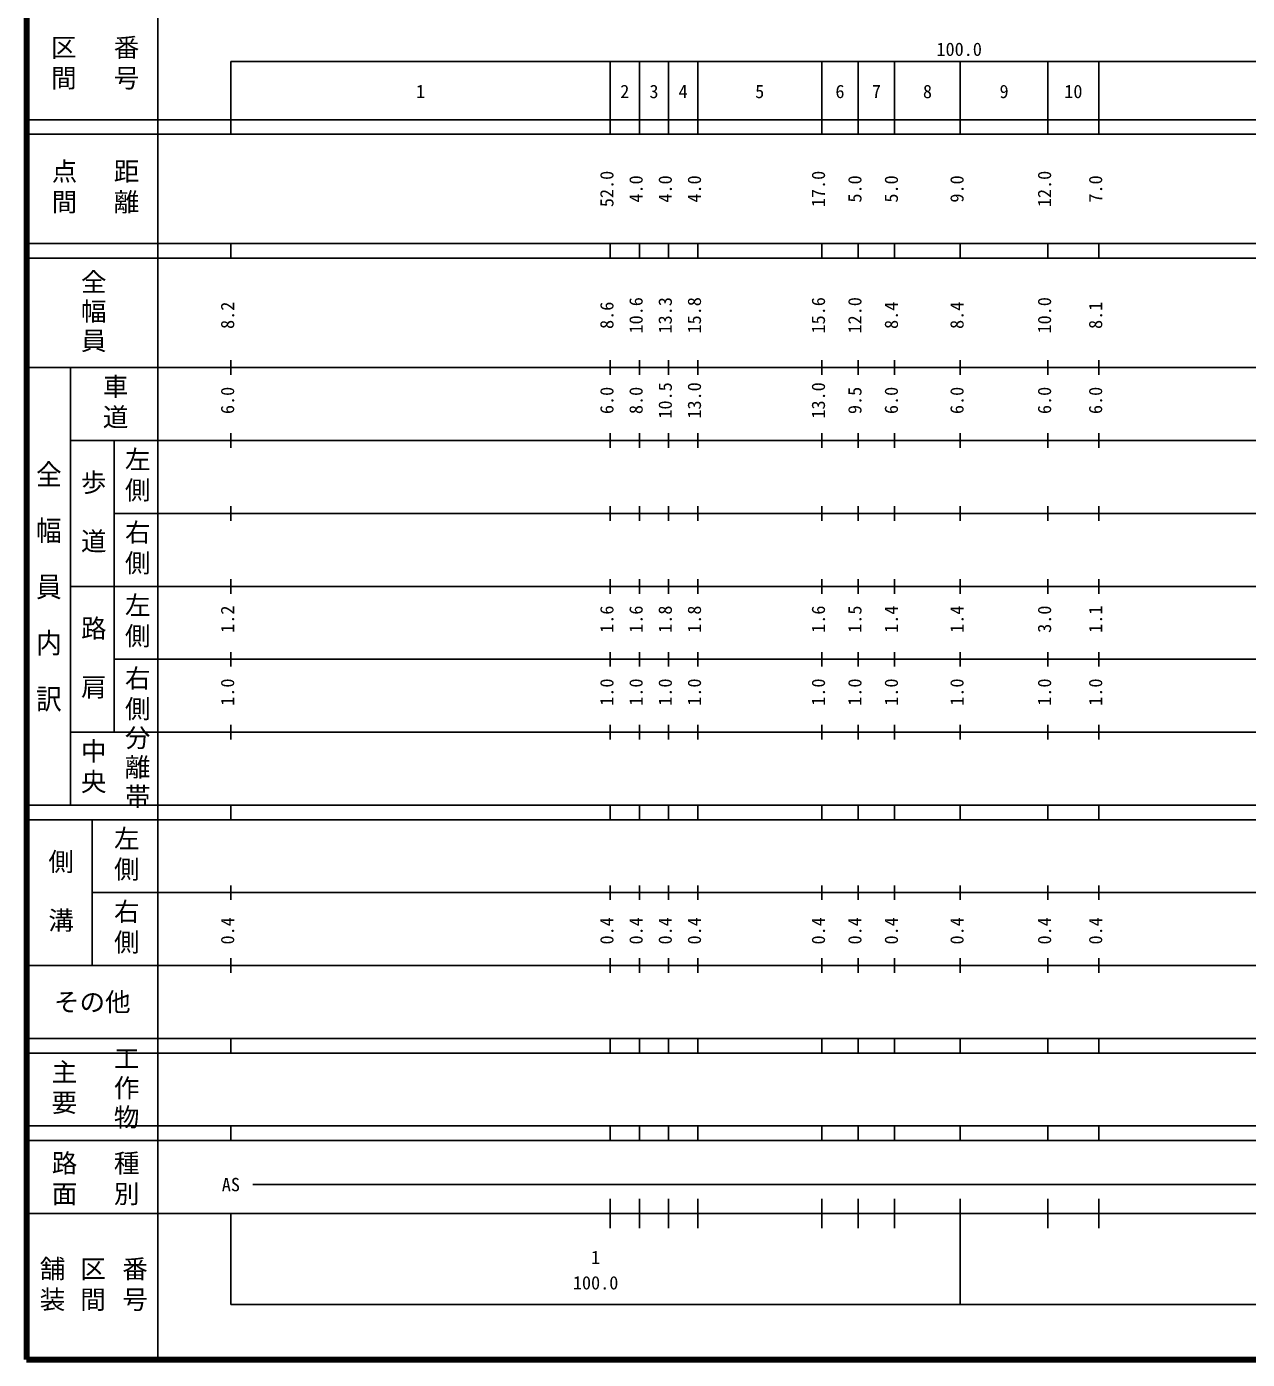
# Model space of a CAD drawing. Units: millimetres on the paper, enlarged 1000 times. Extents: x 40000 to 680000, y 20000 to 380000.
# Drawn here: x 40000 to 207350, y 20000 to 202759 of the extents above; entities that cross this region are included whole.
import ezdxf
from ezdxf.enums import TextEntityAlignment as Align

# ---------------------------------------------------------------- set-up
doc = ezdxf.new("R2010")
doc.units = ezdxf.units.MM
doc.header["$LTSCALE"] = 1000
doc.layers.add('M-TTL', color=2, linetype='Continuous', lineweight=140)
doc.layers.add('M-TTL-BAND', color=7, linetype='Continuous', lineweight=25)
doc.styles.add('@ＭＳ ゴシック', font='')
doc.styles.add('ＭＳ ゴシック', font='')
doc.styles.get('@ＭＳ ゴシック').set_extended_font_data('@MS Gothic')
doc.styles.get('ＭＳ ゴシック').set_extended_font_data('MS Gothic')

msp = doc.modelspace()

# ---------------------------------------------------------------- linework, layer by layer
at = {"layer": 'M-TTL'}
for p, q in [((40000, 380000), (40000, 20000)), ((40000, 20000), (680000, 20000))]:
    msp.add_line(p, q, dxfattribs=at)
at = {"layer": 'M-TTL-BAND'}
for p, q in [((58000, 370000), (58000, 20000)), ((68000, 198000), (579000, 198000)), ((68000, 198000), (68000, 188000)), ((120000, 188000), (120000, 198000)), ((124000, 188000), (124000, 198000)), ((128000, 188000), (128000, 198000)), ((132000, 188000), (132000, 198000)), ((149000, 188000), (149000, 198000)), ((154000, 188000), (154000, 198000)), ((159000, 188000), (159000, 198000)), ((168000, 188000), (168000, 198000)), ((180000, 188000), (180000, 198000)), ((187000, 188000), (187000, 198000)), ((40000, 190000), (579000, 190000)), ((40000, 188000), (579000, 188000)), ((40000, 173000), (579000, 173000)), ((68000, 171000), (68000, 173000)), ((120000, 171000), (120000, 173000)), ((124000, 171000), (124000, 173000)), ((128000, 171000), (128000, 173000)), ((132000, 171000), (132000, 173000)), ((149000, 171000), (149000, 173000)), ((154000, 171000), (154000, 173000)), ((159000, 171000), (159000, 173000)), ((168000, 171000), (168000, 173000)), ((180000, 171000), (180000, 173000)), ((187000, 171000), (187000, 173000)), ((40000, 171000), (579000, 171000)), ((40000, 156000), (579000, 156000)), ((46000, 96000), (46000, 156000)), ((68000, 155000), (68000, 157000)), ((120000, 155000), (120000, 157000)), ((124000, 155000), (124000, 157000)), ((128000, 155000), (128000, 157000)), ((132000, 155000), (132000, 157000)), ((149000, 155000), (149000, 157000)), ((154000, 155000), (154000, 157000)), ((159000, 155000), (159000, 157000)), ((168000, 155000), (168000, 157000)), ((180000, 155000), (180000, 157000)), ((187000, 155000), (187000, 157000)), ((68000, 145000), (68000, 147000)), ((120000, 145000), (120000, 147000)), ((124000, 145000), (124000, 147000)), ((128000, 145000), (128000, 147000)), ((132000, 145000), (132000, 147000)), ((149000, 145000), (149000, 147000)), ((154000, 145000), (154000, 147000)), ((159000, 145000), (159000, 147000)), ((168000, 145000), (168000, 147000)), ((180000, 145000), (180000, 147000)), ((187000, 145000), (187000, 147000)), ((46000, 146000), (579000, 146000)), ((52000, 146000), (52000, 106000)), ((52000, 136000), (579000, 136000)), ((68000, 135000), (68000, 137000)), ((120000, 135000), (120000, 137000)), ((124000, 135000), (124000, 137000)), ((128000, 135000), (128000, 137000)), ((132000, 135000), (132000, 137000)), ((149000, 135000), (149000, 137000)), ((154000, 135000), (154000, 137000)), ((159000, 135000), (159000, 137000)), ((168000, 135000), (168000, 137000)), ((180000, 135000), (180000, 137000)), ((187000, 135000), (187000, 137000)), ((68000, 125000), (68000, 127000)), ((120000, 125000), (120000, 127000)), ((124000, 125000), (124000, 127000)), ((128000, 125000), (128000, 127000)), ((132000, 125000), (132000, 127000)), ((149000, 125000), (149000, 127000)), ((154000, 125000), (154000, 127000)), ((159000, 125000), (159000, 127000)), ((168000, 125000), (168000, 127000)), ((180000, 125000), (180000, 127000)), ((187000, 125000), (187000, 127000)), ((46000, 126000), (579000, 126000)), ((68000, 115000), (68000, 117000)), ((120000, 115000), (120000, 117000)), ((124000, 115000), (124000, 117000)), ((128000, 115000), (128000, 117000)), ((132000, 115000), (132000, 117000)), ((149000, 115000), (149000, 117000)), ((154000, 115000), (154000, 117000)), ((159000, 115000), (159000, 117000)), ((168000, 115000), (168000, 117000)), ((180000, 115000), (180000, 117000)), ((187000, 115000), (187000, 117000)), ((52000, 116000), (579000, 116000)), ((68000, 105000), (68000, 107000)), ((120000, 105000), (120000, 107000)), ((124000, 105000), (124000, 107000)), ((128000, 105000), (128000, 107000)), ((132000, 105000), (132000, 107000)), ((149000, 105000), (149000, 107000)), ((154000, 105000), (154000, 107000)), ((159000, 105000), (159000, 107000)), ((168000, 105000), (168000, 107000)), ((180000, 105000), (180000, 107000)), ((187000, 105000), (187000, 107000)), ((46000, 106000), (579000, 106000)), ((40000, 96000), (579000, 96000)), ((68000, 94000), (68000, 96000)), ((120000, 94000), (120000, 96000)), ((124000, 94000), (124000, 96000)), ((128000, 94000), (128000, 96000)), ((132000, 94000), (132000, 96000)), ((149000, 94000), (149000, 96000)), ((154000, 94000), (154000, 96000)), ((159000, 94000), (159000, 96000)), ((168000, 94000), (168000, 96000)), ((180000, 94000), (180000, 96000)), ((187000, 94000), (187000, 96000)), ((40000, 94000), (579000, 94000)), ((49000, 94000), (49000, 74000)), ((68000, 83000), (68000, 85000)), ((120000, 83000), (120000, 85000)), ((124000, 83000), (124000, 85000)), ((128000, 83000), (128000, 85000)), ((132000, 83000), (132000, 85000)), ((149000, 83000), (149000, 85000)), ((154000, 83000), (154000, 85000)), ((159000, 83000), (159000, 85000)), ((168000, 83000), (168000, 85000)), ((180000, 83000), (180000, 85000)), ((187000, 83000), (187000, 85000)), ((49000, 84000), (579000, 84000)), ((68000, 73000), (68000, 75000)), ((120000, 73000), (120000, 75000)), ((124000, 73000), (124000, 75000)), ((128000, 73000), (128000, 75000)), ((132000, 73000), (132000, 75000)), ((149000, 73000), (149000, 75000)), ((154000, 73000), (154000, 75000)), ((159000, 73000), (159000, 75000)), ((168000, 73000), (168000, 75000)), ((180000, 73000), (180000, 75000)), ((187000, 73000), (187000, 75000)), ((40000, 74000), (579000, 74000)), ((40000, 64000), (579000, 64000)), ((68000, 62000), (68000, 64000)), ((120000, 62000), (120000, 64000)), ((124000, 62000), (124000, 64000)), ((128000, 62000), (128000, 64000)), ((132000, 62000), (132000, 64000)), ((149000, 62000), (149000, 64000)), ((154000, 62000), (154000, 64000)), ((159000, 62000), (159000, 64000)), ((168000, 62000), (168000, 64000)), ((180000, 62000), (180000, 64000)), ((187000, 62000), (187000, 64000)), ((40000, 62000), (579000, 62000)), ((40000, 52000), (579000, 52000)), ((68000, 50000), (68000, 52000)), ((120000, 50000), (120000, 52000)), ((124000, 50000), (124000, 52000)), ((128000, 50000), (128000, 52000)), ((132000, 50000), (132000, 52000)), ((149000, 50000), (149000, 52000)), ((154000, 50000), (154000, 52000)), ((159000, 50000), (159000, 52000)), ((168000, 50000), (168000, 52000)), ((180000, 50000), (180000, 52000)), ((187000, 50000), (187000, 52000)), ((40000, 50000), (579000, 50000)), ((71000, 44000), (565000, 44000)), ((120000, 38000), (120000, 42000)), ((124000, 38000), (124000, 42000)), ((128000, 38000), (128000, 42000)), ((132000, 38000), (132000, 42000)), ((149000, 38000), (149000, 42000)), ((154000, 38000), (154000, 42000)), ((159000, 38000), (159000, 42000)), ((168000, 27500), (168000, 42000)), ((180000, 38000), (180000, 42000)), ((187000, 38000), (187000, 42000)), ((40000, 40000), (579000, 40000)), ((68000, 40000), (68000, 27500)), ((68000, 27500), (579000, 27500))]:
    msp.add_line(p, q, dxfattribs=at)

# ---------------------------------------------------------------- texts
at = {"layer": 'M-TTL-BAND', "style": 'ＭＳ ゴシック'}
for s, p in [('100.0', (167844, 198195)), ('1', (94000, 192405)), ('2', (122000, 192405)), ('3', (126000, 192405)), ('4', (130000, 192405)), ('5', (140500, 192405)), ('6', (151500, 192405)), ('7', (156500, 192405)), ('8', (163500, 192405)), ('9', (174000, 192405)), ('10', (183500, 192405)), ('AS', (68000, 42500)), ('1', (118000, 32523)), ('100.0', (118000, 29033))]:
    msp.add_text(s, height=1833, dxfattribs=at).set_placement(p, align=Align.BOTTOM_CENTER)
for s, p in [('52.0', (121000, 180500)), ('17.0', (150000, 180500)), ('12.0', (181000, 180500)), ('4.0', (125000, 180500)), ('4.0', (129000, 180500)), ('4.0', (133000, 180500)), ('5.0', (155000, 180500)), ('5.0', (160000, 180500)), ('9.0', (169000, 180500)), ('7.0', (188000, 180500)), ('8.2', (69000, 163174)), ('8.6', (121000, 163174)), ('10.6', (125000, 163174)), ('13.3', (129000, 163174)), ('15.8', (133000, 163174)), ('15.6', (150000, 163174)), ('12.0', (155000, 163174)), ('8.4', (160000, 163174)), ('8.4', (169000, 163174)), ('10.0', (181000, 163174)), ('8.1', (188000, 163174)), ('10.5', (129000, 151500)), ('13.0', (133000, 151500)), ('13.0', (150000, 151500)), ('6.0', (69000, 151500)), ('6.0', (121000, 151500)), ('8.0', (125000, 151500)), ('9.5', (155000, 151500)), ('6.0', (160000, 151500)), ('6.0', (169000, 151500)), ('6.0', (181000, 151500)), ('6.0', (188000, 151500)), ('1.2', (69000, 121500)), ('1.6', (121000, 121500)), ('1.6', (125000, 121500)), ('1.8', (129000, 121500)), ('1.8', (133000, 121500)), ('1.6', (150000, 121500)), ('1.5', (155000, 121500)), ('1.4', (160000, 121500)), ('1.4', (169000, 121500)), ('3.0', (181000, 121500)), ('1.1', (188000, 121500)), ('1.0', (69000, 111500)), ('1.0', (121000, 111500)), ('1.0', (125000, 111500)), ('1.0', (129000, 111500)), ('1.0', (133000, 111500)), ('1.0', (150000, 111500)), ('1.0', (155000, 111500)), ('1.0', (160000, 111500)), ('1.0', (169000, 111500)), ('1.0', (181000, 111500)), ('1.0', (188000, 111500)), ('0.4', (69000, 78764)), ('0.4', (121000, 78764)), ('0.4', (125000, 78764)), ('0.4', (129000, 78764)), ('0.4', (133000, 78764)), ('0.4', (150000, 78764)), ('0.4', (155000, 78764)), ('0.4', (160000, 78764)), ('0.4', (169000, 78764)), ('0.4', (181000, 78764)), ('0.4', (188000, 78764))]:
    msp.add_text(s, height=1833, rotation=90, dxfattribs=at).set_placement(p, align=Align.BOTTOM_CENTER)
at = {"layer": 'M-TTL-BAND', "style": '@ＭＳ ゴシック', "width": 1.1}
msp.add_text('全\u3000幅\u3000員\u3000内\u3000訳', height=2566, rotation=270, dxfattribs=at).set_placement((43000, 126000), align=Align.MIDDLE_CENTER)
at = {"layer": 'M-TTL-BAND', "style": 'ＭＳ ゴシック'}
msp.add_text('その他', height=2566, dxfattribs=at).set_placement((49000, 69000), align=Align.MIDDLE_CENTER)
at = {"layer": 'M-TTL-BAND', "char_height": 2566, "attachment_point": 5, "rotation": 270, "style": '@ＭＳ ゴシック'}
for s, insert in [('\\T1.2;区間', (45000, 197500)), ('\\T1.2;番号', (53500, 197500)), ('\\T1.2;点間', (45000, 180500)), ('\\T1.2;距離', (53500, 180500)), ('\\T1.15;全幅員', (49000, 163500)), ('\\T1.2;車道', (52000, 151000)), ('\\T1.2;左側', (55000, 141000)), ('\\T1.15;歩\u3000道', (49000, 136000)), ('\\T1.2;右側', (55000, 131000)), ('\\T1.2;左側', (55000, 121000)), ('\\T1.15;路\u3000肩', (49000, 116000)), ('\\T1.2;右側', (55000, 111000)), ('\\T1.15;分離帯', (55000, 101000)), ('\\T1.2;中央', (49000, 101000)), ('\\T1.2;左側', (53500, 89000)), ('\\T1.15;側\u3000溝', (44500, 84000)), ('\\T1.2;右側', (53500, 79000)), ('\\T1.15;工作物', (53500, 57000)), ('\\T1.2;主要', (45000, 57000)), ('\\T1.2;路面', (45000, 44500)), ('\\T1.2;種別', (53500, 44500)), ('\\T1.2;舗装', (43333, 30000)), ('\\T1.2;区間', (49000, 30000)), ('\\T1.2;番号', (54667, 30000))]:
    msp.add_mtext(s, dxfattribs=dict(at, insert=insert))

doc.saveas('drawing.dxf')
